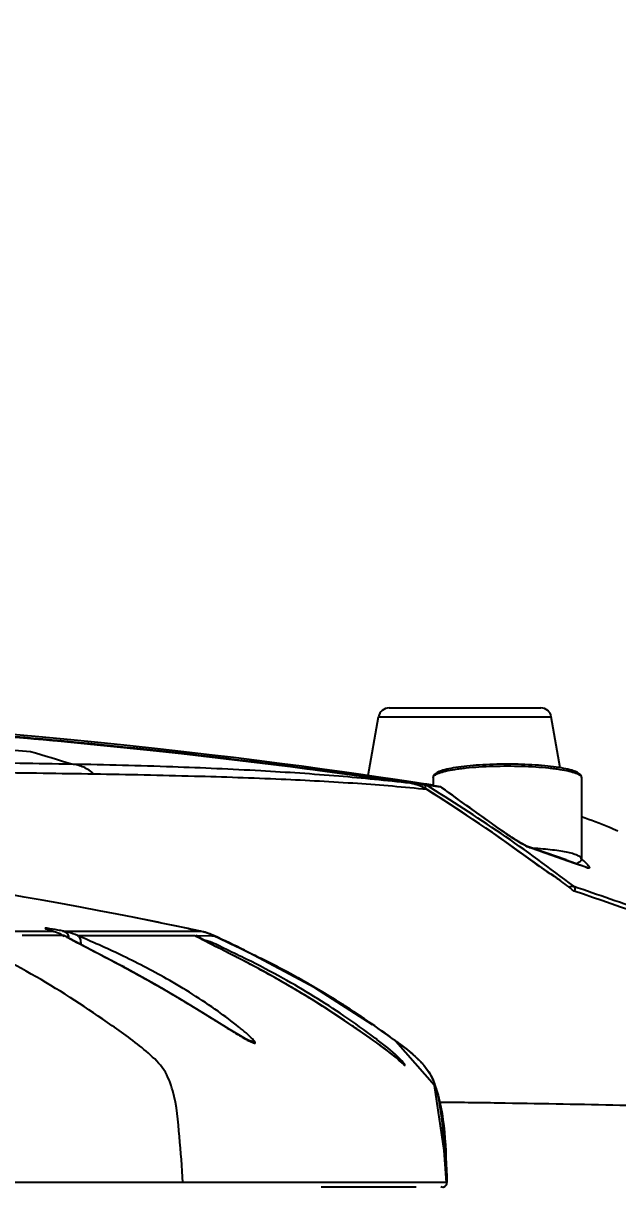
# Model space of a CAD drawing. Header units: millimetres. Extents: x 4086 to 8300, y 123 to 1549.
# Drawn here: x 7727.69 to 7734.7, y 666.22 to 679.94 of the extents above; entities that cross this region are included whole.
import ezdxf

# ---------------------------------------------------------------- set-up
doc = ezdxf.new("R2010")
doc.units = ezdxf.units.MM
for name, color, linetype in [('外形图', 7, 'Continuous'), ('尺寸标注', 7, 'Continuous'), ('运动范围', 7, 'Continuous')]:
    doc.layers.add(name, color=color, linetype=linetype)
doc.styles.add('思源黑', font='SourceHanSansCN-Normal.ttf')
doc.dimstyles.new('尺寸标注_1_4比例', dxfattribs={"dimtxt": 7, "dimasz": 6, "dimexe": 2, "dimexo": 1.5, "dimgap": 1, "dimtad": 1, "dimdec": 1, "dimlfac": 4, "dimdsep": 46, "dimtxsty": '思源黑', "dimcen": 0.09, "dimadec": 0, "dimazin": 0, "dimtp": 0.01, "dimtm": 0.01, "dimtfac": 1, "dimtdec": 1, "dimtofl": 0, "dimtmove": 0, "dimatfit": 3, "dimfxl": 1, "dimtolj": 1, "dimarcsym": 0})

# ---------------------------------------------------------------- blocks, each defined once
blk = doc.blocks.new('*D993')
at = {"layer": 'Defpoints', "color": 0}
for p in [(7690.62, 697.68), (7952.412, 680.804), (7645.229, 641.211), (7664.809, 641.211), (7727.758, 641.211)]:
    blk.add_point(p, dxfattribs=at)
at = {"layer": '尺寸标注', "color": 0, "lineweight": -2}
blk.add_arc((7727.758, 641.211), 67.588, 15.08339, 174.91199, dxfattribs=at)
at = {"layer": '尺寸标注', "color": 0}
for points in [[(7792.042, 658.581), (7793.994, 659.016), (7794.32, 652.942)], [(7659.438, 647.249), (7661.436, 647.16), (7660.171, 641.211)]]:
    blk.add_solid(points, dxfattribs=at)
at = {"layer": '尺寸标注', "color": 0, "insert": (7727.758, 713.509), "char_height": 7, "attachment_point": 5, "style": '思源黑'}
blk.add_mtext('\\A1;-\\A1;170%%d', dxfattribs=at)

msp = doc.modelspace()

# ---------------------------------------------------------------- linework, layer by layer
at = {"layer": '外形图'}
for p, q in [((7731.7598, 671.0699), (7731.8821, 671.7636)), ((7731.8821, 671.7636), (7733.9185, 671.7636)), ((7732.0052, 671.8669), (7733.7954, 671.8669)), ((7734.0247, 671.1616), (7733.9185, 671.7636)), ((7732.2281, 670.9994), (7732.2207, 671.0003)), ((7732.2283, 670.9983), (7732.2273, 670.9985)), ((7732.2307, 670.9979), (7732.2283, 670.9983)), ((7732.2354, 670.997), (7732.2307, 670.9979)), ((7732.2384, 670.9965), (7732.2354, 670.997)), ((7732.2502, 670.9945), (7732.2384, 670.9965)), ((7732.2831, 670.9891), (7732.2502, 670.9945)), ((7732.2534, 670.9787), (7732.2532, 670.9788)), ((7732.2545, 670.9867), (7732.4449, 670.9585)), ((7732.3606, 670.9766), (7732.2831, 670.9891)), ((7732.3862, 670.9725), (7732.3606, 670.9766)), ((7732.4001, 670.9703), (7732.3862, 670.9725)), ((7732.4222, 670.9668), (7732.4001, 670.9703)), ((7732.525, 670.9552), (7732.5246, 670.9553)), ((7732.5249, 670.9506), (7732.6078, 670.9375)), ((7732.5253, 671.0462), (7732.5253, 670.9505)), ((7732.608, 670.9374), (7732.6078, 670.9374)), ((7732.6278, 670.9269), (7732.6188, 670.9334)), ((7734.2753, 671.0462), (7734.2753, 670.0832)), ((7732.4531, 670.9042), (7732.4535, 670.9052)), ((7732.985, 670.6712), (7732.853, 670.7658)), ((7733.126, 670.5706), (7732.985, 670.6712)), ((7733.2727, 670.4662), (7733.126, 670.5706)), ((7733.3541, 670.4084), (7733.2727, 670.4662)), ((7733.3421, 670.4157), (7733.3397, 670.4173)), ((7733.4751, 670.3269), (7733.4512, 670.3424)), ((7733.4974, 670.3126), (7733.4751, 670.3269)), ((7733.6365, 670.2335), (7733.6333, 670.2349)), ((7733.865, 670.1543), (7733.6365, 670.2335)), ((7733.6698, 670.2158), (7733.6665, 670.217)), ((7734.0925, 670.0751), (7733.865, 670.1543)), ((7734.0925, 670.0751), (7734.3149, 669.9973)), ((7734.2054, 670.0296), (7734.2023, 670.0307)), ((7734.3129, 669.992), (7734.2054, 670.0296)), ((7734.2755, 670.0862), (7734.277, 670.0849)), ((7734.3443, 669.981), (7734.3129, 669.992)), ((7727.9146, 669.6002), (7727.7052, 669.6369)), ((7728.1375, 669.5602), (7727.9146, 669.6002)), ((7728.366, 669.5182), (7728.1375, 669.5602)), ((7728.5881, 669.4762), (7728.366, 669.5182)), ((7728.801, 669.4351), (7728.5881, 669.4762)), ((7729.0041, 669.395), (7728.801, 669.4351)), ((7729.1932, 669.3569), (7729.0041, 669.395)), ((7729.3615, 669.3223), (7729.1932, 669.3569)), ((7729.503, 669.2928), (7729.3615, 669.3223)), ((7729.5409, 669.2855), (7729.4019, 669.3139)), ((7729.6125, 669.2697), (7729.503, 669.2928)), ((7729.7818, 669.2349), (7729.5409, 669.2855)), ((7726.7698, 669.2352), (7727.9856, 669.2344)), ((7728.1714, 669.1839), (7727.6814, 669.1835)), ((7728.0021, 669.2481), (7727.9827, 669.2548)), ((7727.9856, 669.2344), (7728.0469, 669.2343)), ((7728.0448, 669.2348), (7728.0514, 669.2331)), ((7728.1572, 669.2364), (7728.1626, 669.2364)), ((7728.1626, 669.2364), (7728.7741, 669.2358)), ((7728.1785, 669.1805), (7728.1714, 669.1839)), ((7728.4986, 669.0121), (7728.1785, 669.1805)), ((7728.3315, 669.183), (7728.9263, 669.1837)), ((7728.7741, 669.2358), (7729.2016, 669.2353)), ((7728.9263, 669.1837), (7729.3887, 669.1834)), ((7729.2016, 669.2353), (7729.757, 669.234)), ((7729.3887, 669.1834), (7729.7147, 669.1824)), ((7729.6852, 669.2543), (7729.6125, 669.2697)), ((7729.6396, 669.2648), (7729.6853, 669.2552)), ((7729.6853, 669.2552), (7729.7813, 669.2349)), ((7729.7147, 669.1824), (7729.9175, 669.1811)), ((7729.757, 669.234), (7729.7871, 669.2337)), ((7729.7813, 669.2349), (7729.7815, 669.235)), ((7729.7816, 669.235), (7729.7818, 669.2349)), ((7729.8469, 669.2182), (7729.7819, 669.235)), ((7729.9459, 669.18), (7729.8469, 669.2182)), ((7729.9175, 669.1811), (7729.9382, 669.1802)), ((7730.3489, 668.9836), (7729.9371, 669.1807)), ((7729.9379, 669.1803), (7729.943, 669.1805)), ((7729.9382, 669.1802), (7729.9379, 669.1803)), ((7729.944, 669.1804), (7729.943, 669.1805)), ((7729.944, 669.1804), (7729.9459, 669.18)), ((7728.9183, 668.7908), (7728.4986, 669.0121)), ((7728.6566, 668.9295), (7728.6891, 668.9124)), ((7731.1314, 668.5655), (7730.3489, 668.9836)), ((7730.5171, 668.7648), (7730.3592, 668.8492)), ((7730.6998, 668.6635), (7730.5171, 668.7648)), ((7731.8086, 668.1315), (7731.1314, 668.5655)), ((7729.7911, 668.2841), (7729.5597, 668.4251)), ((7729.9762, 668.1691), (7729.7911, 668.2841)), ((7729.9199, 668.2039), (7729.9544, 668.1824)), ((7731.4814, 668.1798), (7731.356, 668.263)), ((7731.5937, 668.1036), (7731.4814, 668.1798)), ((7730.1219, 668.0783), (7729.9762, 668.1691)), ((7731.6938, 668.0344), (7731.5937, 668.1036)), ((7731.7825, 667.9725), (7731.6938, 668.0344)), ((7731.8609, 667.9173), (7731.7825, 667.9725)), ((7732.5398, 667.4159), (7732.0846, 667.934)), ((7732.6886, 666.269), (7700.7772, 666.2691)), ((7731.2039, 666.2203), (7731.9438, 666.2203)), ((7731.9438, 666.2203), (7732.3254, 666.2203))]:
    msp.add_line(p, q, dxfattribs=at)
for points in [[(7732.2534, 670.9787), (7730.876, 671.1679), (7729.4616, 671.3366), (7728.024, 671.4821), (7726.5721, 671.6038), (7725.1145, 671.7017), (7723.6601, 671.7758), (7722.2178, 671.8265), (7720.7961, 671.8538), (7719.4048, 671.8575), (7718.0034, 671.8363)], [(7732.2625, 670.9955), (7732.0786, 671.0232), (7731.8828, 671.0521), (7731.6743, 671.0823), (7731.4524, 671.1137), (7731.218, 671.1461), (7730.9718, 671.1794), (7730.7147, 671.2132), (7730.4471, 671.2473), (7730.1698, 671.2817), (7729.883, 671.3161), (7729.5857, 671.3505), (7729.276, 671.3851), (7728.952, 671.42), (7728.6117, 671.455), (7728.2535, 671.4903), (7727.876, 671.5257), (7727.4793, 671.5609)], [(7732.2273, 670.9985), (7732.2267, 670.9986), (7732.2266, 670.9986)], [(7732.4535, 670.9053), (7732.4258, 670.9215), (7732.3923, 670.9381), (7732.3576, 670.9523), (7732.322, 670.9639), (7732.2856, 670.973), (7732.2534, 670.9787)], [(7732.5253, 670.9552), (7732.4354, 670.9691), (7732.2625, 670.9955)], [(7732.6079, 670.9375), (7732.4299, 670.9656), (7732.4222, 670.9668)], [(7732.853, 670.7658), (7732.7324, 670.8525), (7732.677, 670.8925), (7732.6286, 670.9276)], [(7733.6755, 670.0773), (7733.277, 670.3619), (7732.8668, 670.6398), (7732.4535, 670.9053)], [(7733.4512, 670.3424), (7733.4255, 670.3594), (7733.4121, 670.3684), (7733.3982, 670.3778), (7733.3839, 670.3876), (7733.3692, 670.3978), (7733.3541, 670.4084)], [(7733.6333, 670.2349), (7733.631, 670.2359), (7733.6282, 670.2371), (7733.6251, 670.2386), (7733.6214, 670.2404), (7733.6173, 670.2425), (7733.6129, 670.2447), (7733.6082, 670.2472), (7733.6032, 670.2499), (7733.5978, 670.2528), (7733.5921, 670.2559), (7733.586, 670.2593), (7733.5794, 670.2631), (7733.5722, 670.2672), (7733.5644, 670.2717), (7733.5561, 670.2766), (7733.5473, 670.2818), (7733.5381, 670.2874), (7733.5284, 670.2933), (7733.5184, 670.2994), (7733.5081, 670.3059), (7733.4974, 670.3126)], [(7733.9571, 669.8804), (7733.9491, 669.8857), (7733.9162, 669.9076), (7733.8805, 669.9318), (7733.8423, 669.9582), (7733.8019, 669.9864), (7733.7598, 670.0163), (7733.7163, 670.0476), (7733.6755, 670.0773)], [(7727.7052, 669.6369), (7727.5171, 669.6691)], [(7728.0514, 669.2331), (7728.027, 669.2404), (7728.0021, 669.2481)], [(7730.0248, 669.0213), (7729.8887, 669.0901), (7729.8386, 669.1156), (7729.7996, 669.1357), (7729.7713, 669.1507), (7729.7534, 669.1604), (7729.7522, 669.1611)], [(7729.9382, 669.1802), (7729.8792, 669.2049), (7729.8534, 669.2139)], [(7730.3592, 668.8492), (7730.2246, 668.9193), (7730.114, 668.976), (7730.0248, 669.0213)], [(7729.5597, 668.4251), (7729.2724, 668.5938), (7728.9183, 668.7908)], [(7731.356, 668.263), (7731.2162, 668.3532), (7731.0602, 668.4507), (7730.8871, 668.5551), (7730.6998, 668.6635)], [(7730.3122, 667.9647), (7730.2328, 668.0106), (7730.1219, 668.0783)], [(7730.3623, 667.9366), (7730.3694, 667.9352), (7730.361, 667.9394), (7730.3122, 667.9647)], [(7732.171, 667.67), (7732.1719, 667.6693), (7732.1651, 667.6754), (7732.1462, 667.6929), (7732.1183, 667.7181), (7732.083, 667.7486), (7732.0401, 667.7837), (7731.9892, 667.8233), (7731.9297, 667.8677), (7731.8609, 667.9173)], [(7732.6813, 666.2691), (7732.655, 666.6489), (7732.5398, 667.4159)]]:
    msp.add_lwpolyline(points, dxfattribs=at)
for centre, radius, start, end in [((7732.0052, 671.7419), 0.125, 90, 170), ((7733.7954, 671.7419), 0.125, 10, 90), ((7717.3826, 535.9036), 135.8453, 85.611338, 86.560297), ((7698.3951, 572.8584), 102.7815, 73.104195, 73.388884), ((7732.3172, 671.5006), 0.5101, 259.45737, 259.71896), ((7732.1798, 670.4776), 0.5066, 77.66801, 81.64258), ((7732.1797, 670.4772), 0.5069, 76.97968, 77.6682), ((7732.1782, 670.4732), 0.5112, 57.47471, 76.91656), ((7721.9466, 653.7835), 20.1281, 52.56197, 58.57272), ((7730.1858, 652.8685), 18.2305, 82.36552, 82.89169), ((7732.5936, 670.8795), 0.0595, 53.92907, 64.94267), ((7721.7975, 653.8842), 20.0803, 53.73813, 57.95086), ((7677.6447, 508.1905), 171.4381, 70.737214, 70.925634), ((7735.8048, 672.6675), 3.3467, 236.46005, 237.72866), ((7721.8635, 653.8696), 20.0678, 52.11301, 52.7231), ((7717.6606, 612.1449), 58.3625, 78.155771, 78.795322), ((7727.9869, 668.9419), 0.2983, 57.0422, 62.06558), ((7727.9886, 668.3642), 0.8881, 74.88889, 78.41469), ((7728.0005, 668.406), 0.8446, 66.92295, 74.92962), ((7724.0313, 658.9302), 11.1181, 64.38489, 67.24557), ((7729.6247, 668.5035), 0.748, 73.53939, 77.90207), ((7729.6258, 668.5036), 0.7478, 73.58115, 77.96778), ((7729.6237, 668.4996), 0.752, 64.87963, 73.5511), ((7729.6248, 668.4997), 0.7519, 64.87573, 73.59304), ((7718.6476, 645.0497), 26.6444, 64.06196, 64.90988), ((7725.421, 659.0316), 11.0232, 61.05609, 63.56135), ((7723.9526, 655.9197), 14.5483, 63.01967, 63.29788), ((7724.9694, 657.905), 12.3177, 61.73228, 63.0448), ((7724.8229, 661.3526), 8.4929, 61.44911, 61.84374), ((7725.9263, 659.6918), 10.2909, 60.03742, 61.71338), ((7725.9424, 659.7194), 10.2595, 58.24235, 61.70759), ((7725.3299, 659.1451), 10.9285, 59.9942, 60.30895), ((7726.2634, 660.5718), 9.2677, 55.7949, 61.00488), ((7725.1649, 658.8601), 11.2579, 57.11102, 59.99256), ((7725.9332, 659.7087), 10.2728, 57.16669, 60.02387), ((7722.547, 656.8166), 13.5619, 59.87528, 60.04258), ((7723.2698, 655.9622), 14.7203, 55.73183, 57.04155), ((7725.8356, 659.5516), 10.4584, 56.06376, 58.22868), ((7725.8241, 659.5378), 10.4755, 56.90812, 57.17165), ((7725.798, 659.4978), 10.5233, 56.694, 56.90815), ((7726.364, 660.7061), 9.1001, 53.00123, 55.84361), ((7725.2864, 658.7419), 11.436, 54.23021, 56.63155), ((7724.9622, 658.2767), 12.0037, 54.11592, 56.00236), ((7715.7218, 644.8338), 28.167, 55.53033, 55.78942), ((7731.6166, 670.2772), 2.6562, 239.63398, 240.32733), ((7731.2895, 669.7042), 1.9963, 240.34418, 240.81288), ((7727.0228, 661.5874), 7.9998, 52.73656, 52.97117), ((7721.2917, 653.1679), 18.2936, 53.93752, 54.28328), ((7720.8482, 652.5535), 19.0521, 53.95663, 54.18027), ((7724.8813, 658.0886), 12.2027, 53.76421, 53.96119), ((7731.1163, 666.9669), 1.4997, 13.72245, 15.72439), ((7732.6387, 666.2669), 0.05, 241.62376, 2.48801), ((7732.6373, 666.2668), 0.05, 246.03902, 2.50681)]:
    msp.add_arc(centre, radius, start, end, dxfattribs=at)
for points, knots in [([(7732.2534, 670.9787), (7731.6642, 671.0649), (7730.4837, 671.224), (7728.1164, 671.4887), (7725.1473, 671.7229), (7721.5767, 671.8653), (7719.1939, 671.8657), (7718.0033, 671.8363)], [0, 0, 0, 0, 0.1250052, 0.2500105, 0.5000084, 0.7500067, 1, 1, 1, 1]), ([(7718.3383, 671.8503), (7719.5012, 671.8756), (7721.8283, 671.8693), (7725.3153, 671.7231), (7728.2147, 671.4895), (7730.5264, 671.228), (7731.6791, 671.0714), (7732.2545, 670.9867)], [0, 0, 0, 0, 0.2499934, 0.4999917, 0.7499895, 0.8749947, 1, 1, 1, 1]), ([(7728.2667, 671.2034), (7727.8562, 671.2112), (7727.2267, 671.2196), (7726.3682, 671.2256), (7725.9202, 671.227), (7725.6912, 671.2267)], [0, 0, 0, 0, 0.4782639, 0.7332275, 1, 1, 1, 1]), ([(7732.2532, 670.9788), (7731.974, 671.0117), (7731.3877, 671.0685), (7730.4548, 671.1311), (7729.4055, 671.1767), (7728.6632, 671.1959), (7728.2667, 671.2034)], [0, 0, 0, 0, 0.2111839, 0.442289, 0.702192, 1, 1, 1, 1]), ([(7728.5279, 671.0864), (7728.492, 671.1195), (7728.4101, 671.1744), (7728.3145, 671.1993), (7728.2667, 671.2034)], [0, 0, 0, 0, 0.5045521, 1, 1, 1, 1]), ([(7734.2753, 671.0462), (7734.2753, 671.0551), (7734.2697, 671.0729), (7734.2504, 671.0924), (7734.2255, 671.1077), (7734.1946, 671.121), (7734.1573, 671.1332), (7734.0947, 671.1495), (7734.0008, 671.1667), (7733.8719, 671.183), (7733.7251, 671.195), (7733.5659, 671.2025), (7733.4003, 671.205), (7733.2348, 671.2025), (7733.0756, 671.195), (7732.9288, 671.183), (7732.7998, 671.1667), (7732.7059, 671.1495), (7732.6433, 671.1332), (7732.606, 671.121), (7732.5752, 671.1077), (7732.5502, 671.0924), (7732.531, 671.0729), (7732.5253, 671.0551), (7732.5253, 671.0462)], [0, 0, 0, 0, 0.0145897, 0.0286916, 0.0440917, 0.0621682, 0.0835058, 0.1082752, 0.1678459, 0.2394488, 0.3206896, 0.4086299, 0.5000002, 0.5913705, 0.6793108, 0.7605515, 0.8321544, 0.891725, 0.9164944, 0.937832, 0.9559085, 0.9713084, 0.9854104, 1, 1, 1, 1]), ([(7728.5279, 671.0865), (7728.3283, 671.0897), (7727.9173, 671.0956), (7727.0583, 671.1063), (7726.3989, 671.1083), (7725.9508, 671.1071)], [0, 0, 0, 0, 0.2324125, 0.4784373, 1, 1, 1, 1]), ([(7732.4531, 670.9042), (7732.181, 670.9329), (7731.6083, 670.9807), (7730.6938, 671.0298), (7729.6577, 671.0645), (7728.9222, 671.08), (7728.5279, 671.0865)], [0, 0, 0, 0, 0.2087819, 0.4385206, 0.699008, 1, 1, 1, 1]), ([(7732.5253, 671.0462), (7732.5253, 671.0567), (7732.5399, 671.0732), (7732.5647, 671.0874), (7732.6081, 671.1059), (7732.6811, 671.1254), (7732.7662, 671.1411), (7732.8469, 671.1525), (7732.9414, 671.1634), (7733.1263, 671.1784), (7733.4003, 671.1862), (7733.6743, 671.1784), (7733.8592, 671.1634), (7733.9537, 671.1525), (7734.0344, 671.1411), (7734.1195, 671.1254), (7734.1925, 671.1059), (7734.236, 671.0874), (7734.2607, 671.0732), (7734.2753, 671.0567), (7734.2753, 671.0462)], [0, 0, 0, 0, 0.0174678, 0.0310845, 0.0485612, 0.0951981, 0.1565185, 0.1920899, 0.2305244, 0.3145554, 0.5, 0.6854446, 0.7694756, 0.8079101, 0.8434815, 0.9048019, 0.9514388, 0.9689155, 0.9825322, 1, 1, 1, 1]), ([(7732.2207, 671.0003), (7732.2196, 671.0004), (7732.2142, 671.0007), (7732.2217, 670.9995), (7732.2238, 670.9991)], [0, 0, 0, 0, 0.332085, 1, 1, 1, 1]), ([(7732.2261, 670.9986), (7732.2591, 670.9926), (7732.3588, 670.9771), (7732.4584, 670.9611), (7732.5249, 670.9506)], [0, 0, 0, 0, 0.3321803, 1, 1, 1, 1]), ([(7732.5246, 670.9553), (7732.4591, 670.9654), (7732.3603, 670.9803), (7732.2614, 670.9951), (7732.2281, 670.9994)], [0, 0, 0, 0, 0.6640616, 1, 1, 1, 1]), ([(7732.431, 670.922), (7732.4329, 670.9271), (7732.4361, 670.936), (7732.4384, 670.9466), (7732.4397, 670.953), (7732.4406, 670.9562), (7732.4423, 670.9585), (7732.4441, 670.9586), (7732.4449, 670.9585)], [0, 0, 0, 0, 0.3996491, 0.6951394, 0.801833, 0.8811331, 0.939097, 1, 1, 1, 1]), ([(7732.6188, 670.9334), (7732.6176, 670.934), (7732.6141, 670.9355), (7732.6105, 670.9371), (7732.608, 670.9374)], [0, 0, 0, 0, 0.3455004, 1, 1, 1, 1]), ([(7733.3397, 670.4173), (7733.2131, 670.5072), (7732.9756, 670.6766), (7732.7383, 670.8466), (7732.6278, 670.9269)], [0, 0, 0, 0, 0.5319194, 1, 1, 1, 1]), ([(7734.2759, 670.5853), (7734.3842, 670.5492), (7734.5272, 670.4962), (7734.6669, 670.4354), (7734.7016, 670.4196)], [0, 0, 0, 0, 0.7496533, 1, 1, 1, 1]), ([(7733.6353, 670.2308), (7733.6134, 670.2417), (7733.5669, 670.268), (7733.4685, 670.3286), (7733.3929, 670.3797), (7733.3421, 670.4157)], [0, 0, 0, 0, 0.21192, 0.4612993, 1, 1, 1, 1]), ([(7733.6665, 670.217), (7733.6642, 670.2178), (7733.6536, 670.2218), (7733.6433, 670.2268), (7733.6353, 670.2308)], [0, 0, 0, 0, 0.2087785, 1, 1, 1, 1]), ([(7734.2753, 670.0832), (7734.2753, 670.0909), (7734.2674, 670.1034), (7734.2516, 670.1153), (7734.2252, 670.13), (7734.1799, 670.1464), (7734.112, 670.1637), (7734.0278, 670.1793), (7733.929, 670.1929), (7733.8179, 670.2041), (7733.74, 670.2095), (7733.6994, 670.2118)], [0, 0, 0, 0, 0.0383483, 0.065327, 0.0989411, 0.187264, 0.3036475, 0.4462958, 0.6123717, 0.7983109, 1, 1, 1, 1]), ([(7733.6746, 670.0754), (7733.6748, 670.0759), (7733.675, 670.0764), (7733.6757, 670.0772), (7733.6755, 670.0773)], [0, 0, 0, 0, 0.7430413, 1, 1, 1, 1]), ([(7733.9557, 669.8781), (7733.9327, 669.8933), (7733.8378, 669.9574), (7733.7446, 670.0241), (7733.6746, 670.0754)], [0, 0, 0, 0, 0.241185, 1, 1, 1, 1]), ([(7734.2138, 670.0328), (7734.2229, 670.0364), (7734.239, 670.0436), (7734.262, 670.0574), (7734.2753, 670.0732), (7734.2753, 670.0832)], [0, 0, 0, 0, 0.356796, 0.635926, 1, 1, 1, 1]), ([(7734.277, 670.0849), (7734.2864, 670.0769), (7734.3036, 670.0618), (7734.3267, 670.0399), (7734.345, 670.0207), (7734.358, 670.0047), (7734.3653, 669.9931), (7734.3674, 669.9855), (7734.3674, 669.9813), (7734.3651, 669.9778), (7734.3598, 669.977), (7734.3529, 669.9783), (7734.3474, 669.9799), (7734.3443, 669.981)], [0, 0, 0, 0, 0.2242714, 0.4184816, 0.5802592, 0.7068709, 0.7957176, 0.8263369, 0.849958, 0.8703946, 0.8970363, 0.9397547, 1, 1, 1, 1]), ([(7734.1208, 669.7591), (7734.1332, 669.7613), (7734.1505, 669.7642), (7734.1711, 669.7658), (7734.1793, 669.7659), (7734.1826, 669.7655)], [0, 0, 0, 0, 0.6095303, 0.8399419, 1, 1, 1, 1]), ([(7734.1826, 669.7655), (7734.1903, 669.7586), (7734.201, 669.738), (7734.1973, 669.7155), (7734.1926, 669.7057)], [0, 0, 0, 0, 0.4859687, 1, 1, 1, 1]), ([(7734.1826, 669.7655), (7734.4702, 669.6665), (7735.0413, 669.4683), (7735.8906, 669.1685), (7736.7255, 668.868), (7737.5424, 668.5672), (7738.3326, 668.2669), (7738.9664, 668.0116), (7739.4456, 667.8036), (7739.7782, 667.65), (7740.0828, 667.4966), (7740.2719, 667.3872), (7740.3583, 667.3303)], [0, 0, 0, 0, 0.1372888, 0.272854, 0.4064825, 0.5377902, 0.6657331, 0.7880152, 0.8461097, 0.9015275, 0.9533306, 1, 1, 1, 1]), ([(7740.5042, 667.2261), (7740.4144, 667.2839), (7740.2193, 667.3953), (7739.9064, 667.5526), (7739.5651, 667.7095), (7739.0733, 667.9212), (7738.4241, 668.1809), (7737.6164, 668.4875), (7736.7824, 668.7939), (7735.6381, 669.2045), (7734.7705, 669.5071), (7734.1873, 669.7075)], [0, 0, 0, 0, 0.0471316, 0.0990773, 0.1546081, 0.2129116, 0.3354745, 0.4632608, 0.5943243, 0.7277311, 1, 1, 1, 1]), ([(7729.574, 666.2691), (7729.5662, 666.4504), (7729.5344, 666.8117), (7729.4967, 667.2638), (7729.3681, 667.6101), (7729.1047, 667.8615), (7728.6009, 668.2249), (7727.8562, 668.7151), (7727.2185, 669.0304), (7726.8989, 669.1847)], [0, 0, 0, 0, 0.1268437, 0.253529, 0.3163471, 0.3790016, 0.5035094, 0.7520006, 1, 1, 1, 1]), ([(7727.9752, 669.2681), (7727.9691, 669.2688), (7727.9637, 669.2687), (7727.9506, 669.2701), (7727.9507, 669.268)], [0, 0, 0, 0, 0.7457066, 1, 1, 1, 1]), ([(7727.9507, 669.268), (7727.9508, 669.2639), (7727.9717, 669.2602), (7727.9822, 669.2541), (7727.9928, 669.2506)], [0, 0, 0, 0, 0.2703336, 1, 1, 1, 1]), ([(7727.9507, 669.268), (7727.9592, 669.266), (7727.976, 669.2594), (7727.9908, 669.2492), (7727.9978, 669.2433)], [0, 0, 0, 0, 0.4888919, 1, 1, 1, 1]), ([(7728.1669, 669.2342), (7728.1454, 669.2385), (7728.0817, 669.2507), (7728.0179, 669.2632), (7727.9752, 669.2681)], [0, 0, 0, 0, 0.3378841, 1, 1, 1, 1]), ([(7727.9928, 669.2506), (7728.0006, 669.2481), (7728.0179, 669.2428), (7728.0353, 669.2376), (7728.0448, 669.2348)], [0, 0, 0, 0, 0.4532936, 1, 1, 1, 1]), ([(7728.0448, 669.2348), (7728.0576, 669.2312), (7728.0857, 669.2241), (7728.1127, 669.2128), (7728.1267, 669.2055)], [0, 0, 0, 0, 0.4563496, 1, 1, 1, 1]), ([(7728.1492, 669.1922), (7728.1533, 669.1896), (7728.1617, 669.1839), (7728.1698, 669.1779), (7728.1739, 669.1747)], [0, 0, 0, 0, 0.4810065, 1, 1, 1, 1]), ([(7728.1669, 669.2342), (7728.1812, 669.2306), (7728.2086, 669.2114), (7728.2253, 669.184), (7728.2317, 669.1685)], [0, 0, 0, 0, 0.4676842, 1, 1, 1, 1]), ([(7728.3315, 669.183), (7728.3421, 669.1775), (7728.3597, 669.1572), (7728.3665, 669.1325), (7728.3684, 669.1194)], [0, 0, 0, 0, 0.4737984, 1, 1, 1, 1]), ([(7729.853, 669.1082), (7729.8209, 669.1245), (7729.7798, 669.151), (7729.7295, 669.1687), (7729.7207, 669.1798)], [0, 0, 0, 0, 0.7175675, 1, 1, 1, 1]), ([(7730.329, 668.9019), (7730.2492, 668.9417), (7730.1111, 669.0044), (7729.9051, 669.1129), (7729.8214, 669.1233), (7729.726, 669.192), (7729.7271, 669.1766)], [0, 0, 0, 0, 0.4043611, 0.7245819, 0.9299962, 1, 1, 1, 1]), ([(7728.3684, 669.1194), (7728.3696, 669.1114), (7728.3706, 669.0955), (7728.3691, 669.0796), (7728.3676, 669.072)], [0, 0, 0, 0, 0.5113695, 1, 1, 1, 1]), ([(7730.2456, 668.9085), (7730.2069, 668.9285), (7730.0764, 668.9957), (7729.945, 669.0613), (7729.853, 669.1082)], [0, 0, 0, 0, 0.2967552, 1, 1, 1, 1]), ([(7730.1465, 668.0625), (7730.169, 668.0486), (7730.2113, 668.0227), (7730.2538, 667.9972), (7730.2739, 667.9854)], [0, 0, 0, 0, 0.5320337, 1, 1, 1, 1]), ([(7730.3192, 668.0342), (7730.3057, 668.0461), (7730.2767, 668.0707), (7730.2472, 668.0948), (7730.2316, 668.1074)], [0, 0, 0, 0, 0.472651, 1, 1, 1, 1]), ([(7730.3159, 667.9613), (7730.3429, 667.9462), (7730.3625, 667.9342), (7730.4283, 667.9077), (7730.4288, 667.9177)], [0, 0, 0, 0, 0.7558095, 1, 1, 1, 1]), ([(7730.4215, 667.9327), (7730.4109, 667.9478), (7730.3769, 667.9824), (7730.3415, 668.0148), (7730.3192, 668.0342)], [0, 0, 0, 0, 0.3847893, 1, 1, 1, 1]), ([(7730.4288, 667.9177), (7730.4207, 667.9237), (7730.4011, 667.9332), (7730.38, 667.938), (7730.3687, 667.9393)], [0, 0, 0, 0, 0.4702016, 1, 1, 1, 1]), ([(7730.4288, 667.9177), (7730.4287, 667.9199), (7730.4265, 667.9252), (7730.4235, 667.9299), (7730.4215, 667.9327)], [0, 0, 0, 0, 0.3932655, 1, 1, 1, 1]), ([(7732.1968, 667.6485), (7732.1909, 667.6627), (7732.1607, 667.6979), (7732.1311, 667.7316), (7732.1096, 667.7526)], [0, 0, 0, 0, 0.338374, 1, 1, 1, 1]), ([(7732.1968, 667.6485), (7732.1909, 667.6477), (7732.1765, 667.6697), (7732.1608, 667.6794), (7732.1498, 667.6895)], [0, 0, 0, 0, 0.284087, 1, 1, 1, 1]), ([(7732.3463, 667.7266), (7732.3559, 667.7174), (7732.3747, 667.6987), (7732.3928, 667.6793), (7732.4016, 667.6694)], [0, 0, 0, 0, 0.500483, 1, 1, 1, 1]), ([(7732.5186, 667.49), (7732.527, 667.4711), (7732.542, 667.4326), (7732.5542, 667.3932), (7732.5599, 667.3733)], [0, 0, 0, 0, 0.5000495, 1, 1, 1, 1]), ([(7732.5732, 667.3226), (7732.578, 667.3027), (7732.5871, 667.2627), (7732.5948, 667.2225), (7732.5984, 667.2023)], [0, 0, 0, 0, 0.4999552, 1, 1, 1, 1]), ([(7732.5877, 667.2191), (7732.8218, 667.2169), (7733.2842, 667.2112), (7733.9696, 667.199), (7734.6381, 667.1857), (7735.2898, 667.172), (7735.9241, 667.1567), (7736.7341, 667.1324), (7737.52, 667.1011), (7738.2821, 667.0659), (7738.8283, 667.0374), (7739.3599, 667.0024), (7739.8788, 666.9531), (7740.3875, 666.8768), (7740.8034, 666.777), (7741.1288, 666.667), (7741.371, 666.5659), (7741.6098, 666.442), (7741.7618, 666.3415), (7741.8358, 666.2858)], [0, 0, 0, 0, 0.0748271, 0.1478063, 0.2190562, 0.2885209, 0.3561269, 0.4218468, 0.5475219, 0.6074773, 0.6656687, 0.7223244, 0.7777079, 0.8322234, 0.8866175, 0.9141023, 0.9419443, 0.9703913, 1, 1, 1, 1])]:
    msp.add_open_spline(points, degree=3, knots=knots, dxfattribs=at)
for points in [[(7733.3427, 670.4165), (7733.3419, 670.417), (7733.3408, 670.4172), (7733.3399, 670.4172)], [(7733.6665, 670.217), (7733.6575, 670.2241), (7733.6471, 670.2298), (7733.6363, 670.2336)], [(7734.3149, 669.9973), (7734.3255, 669.9936), (7734.3356, 669.988), (7734.3444, 669.981)], [(7734.0179, 669.8378), (7733.9982, 669.8528), (7733.9778, 669.8669), (7733.9571, 669.8804)], [(7728.1714, 669.1839), (7728.2198, 669.1577), (7728.2684, 669.1321), (7728.3171, 669.1067)], [(7729.944, 669.1804), (7730.127, 669.0945), (7730.3094, 669.0073), (7730.4899, 668.9165)], [(7728.3171, 669.1067), (7728.4302, 669.0475), (7728.5436, 668.989), (7728.6566, 668.9295)], [(7730.3018, 669.0101), (7730.4711, 668.9276), (7730.6393, 668.8426), (7730.8051, 668.7533)], [(7728.6891, 668.9124), (7728.901, 668.8007), (7729.1116, 668.6863), (7729.3192, 668.5666)], [(7729.3827, 668.673), (7729.2045, 668.7735), (7729.0224, 668.8672), (7728.8379, 668.9556)], [(7730.743, 668.6388), (7730.5792, 668.7322), (7730.413, 668.8216), (7730.2456, 668.9085)], [(7729.9891, 668.29), (7729.7941, 668.4283), (7729.591, 668.5557), (7729.3827, 668.673)], [(7729.3535, 668.5468), (7729.5444, 668.436), (7729.7327, 668.3207), (7729.9199, 668.2039)], [(7729.9544, 668.1824), (7730.0184, 668.1424), (7730.0823, 668.1022), (7730.1465, 668.0625)], [(7730.2316, 668.1074), (7730.1528, 668.1709), (7730.0716, 668.2315), (7729.9891, 668.29)], [(7731.9584, 667.8464), (7731.8622, 667.9191), (7731.7628, 667.9873), (7731.6635, 668.0554)], [(7732.1096, 667.7526), (7732.0345, 667.8263), (7731.9503, 667.8904), (7731.8665, 667.9541)], [(7732.0584, 667.9585), (7732.1449, 667.8956), (7732.2312, 667.8319), (7732.3109, 667.7606)], [(7732.0944, 667.9313), (7732.1817, 667.8673), (7732.2684, 667.8016), (7732.3463, 667.7266)], [(7732.1498, 667.6895), (7732.0888, 667.7451), (7732.0242, 667.7967), (7731.9584, 667.8464)], [(7732.3109, 667.7606), (7732.4082, 667.6736), (7732.4945, 667.565), (7732.5391, 667.4423)], [(7732.4016, 667.6694), (7732.449, 667.6161), (7732.4896, 667.5552), (7732.5186, 667.49)], [(7732.5391, 667.4423), (7732.6739, 667.0718), (7732.6715, 666.6629), (7732.6886, 666.269)], [(7732.5984, 667.2023), (7732.6204, 667.0785), (7732.6334, 666.9531), (7732.6452, 666.8279)], [(7732.6452, 666.8279), (7732.6627, 666.6419), (7732.6792, 666.4557), (7732.6873, 666.269)]]:
    msp.add_open_spline(points, degree=3, dxfattribs=at)
at = {"layer": '运动范围'}
msp.add_arc((7727.9003, 641.2169), 227.975, 10, 349.993572, dxfattribs=at)

# ---------------------------------------------------------------- dimensions: what is measured, and where the dimension line sits
at = {"layer": '尺寸标注'}
dim = msp.add_angular_dim_2l(base=(7690.6199, 697.6803), line1=((7645.2287, 641.2105), (7664.8089, 641.2105)), line2=((7727.7585, 641.2105), (7952.4119, 680.8043)), text='\\A1;-<>', dimstyle='尺寸标注_1_4比例', dxfattribs=at)
dim.commit()
dim.dimension.update_dxf_attribs({"geometry": '*D993', "text_midpoint": (7727.7585, 708.7983), "dimtype": 162})

doc.saveas('drawing.dxf')
